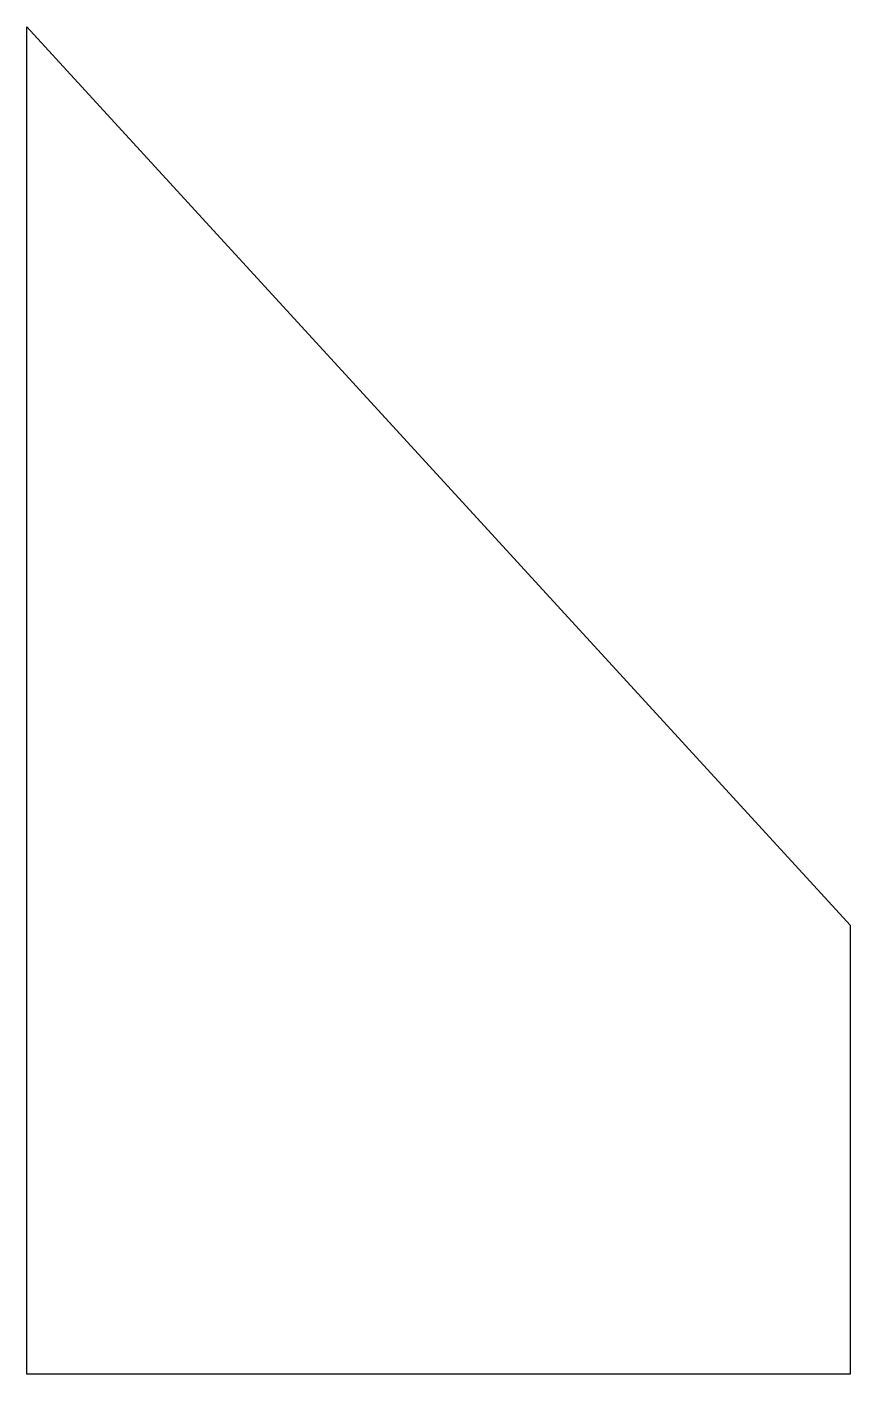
# Model space of a CAD drawing. Header units: inches. Extents: x 0 to 2.75, y 0 to 4.5.
import ezdxf

# ---------------------------------------------------------------- set-up
doc = ezdxf.new("R2010")
doc.units = ezdxf.units.IN

msp = doc.modelspace()

# ---------------------------------------------------------------- linework, layer by layer
for p, q in [((0, 0), (0, 4.5)), ((0, 4.5), (2.75, 1.5)), ((2.75, 1.5), (2.75, 0)), ((2.75, 0), (0, 0))]:
    msp.add_line(p, q)

doc.saveas('drawing.dxf')
